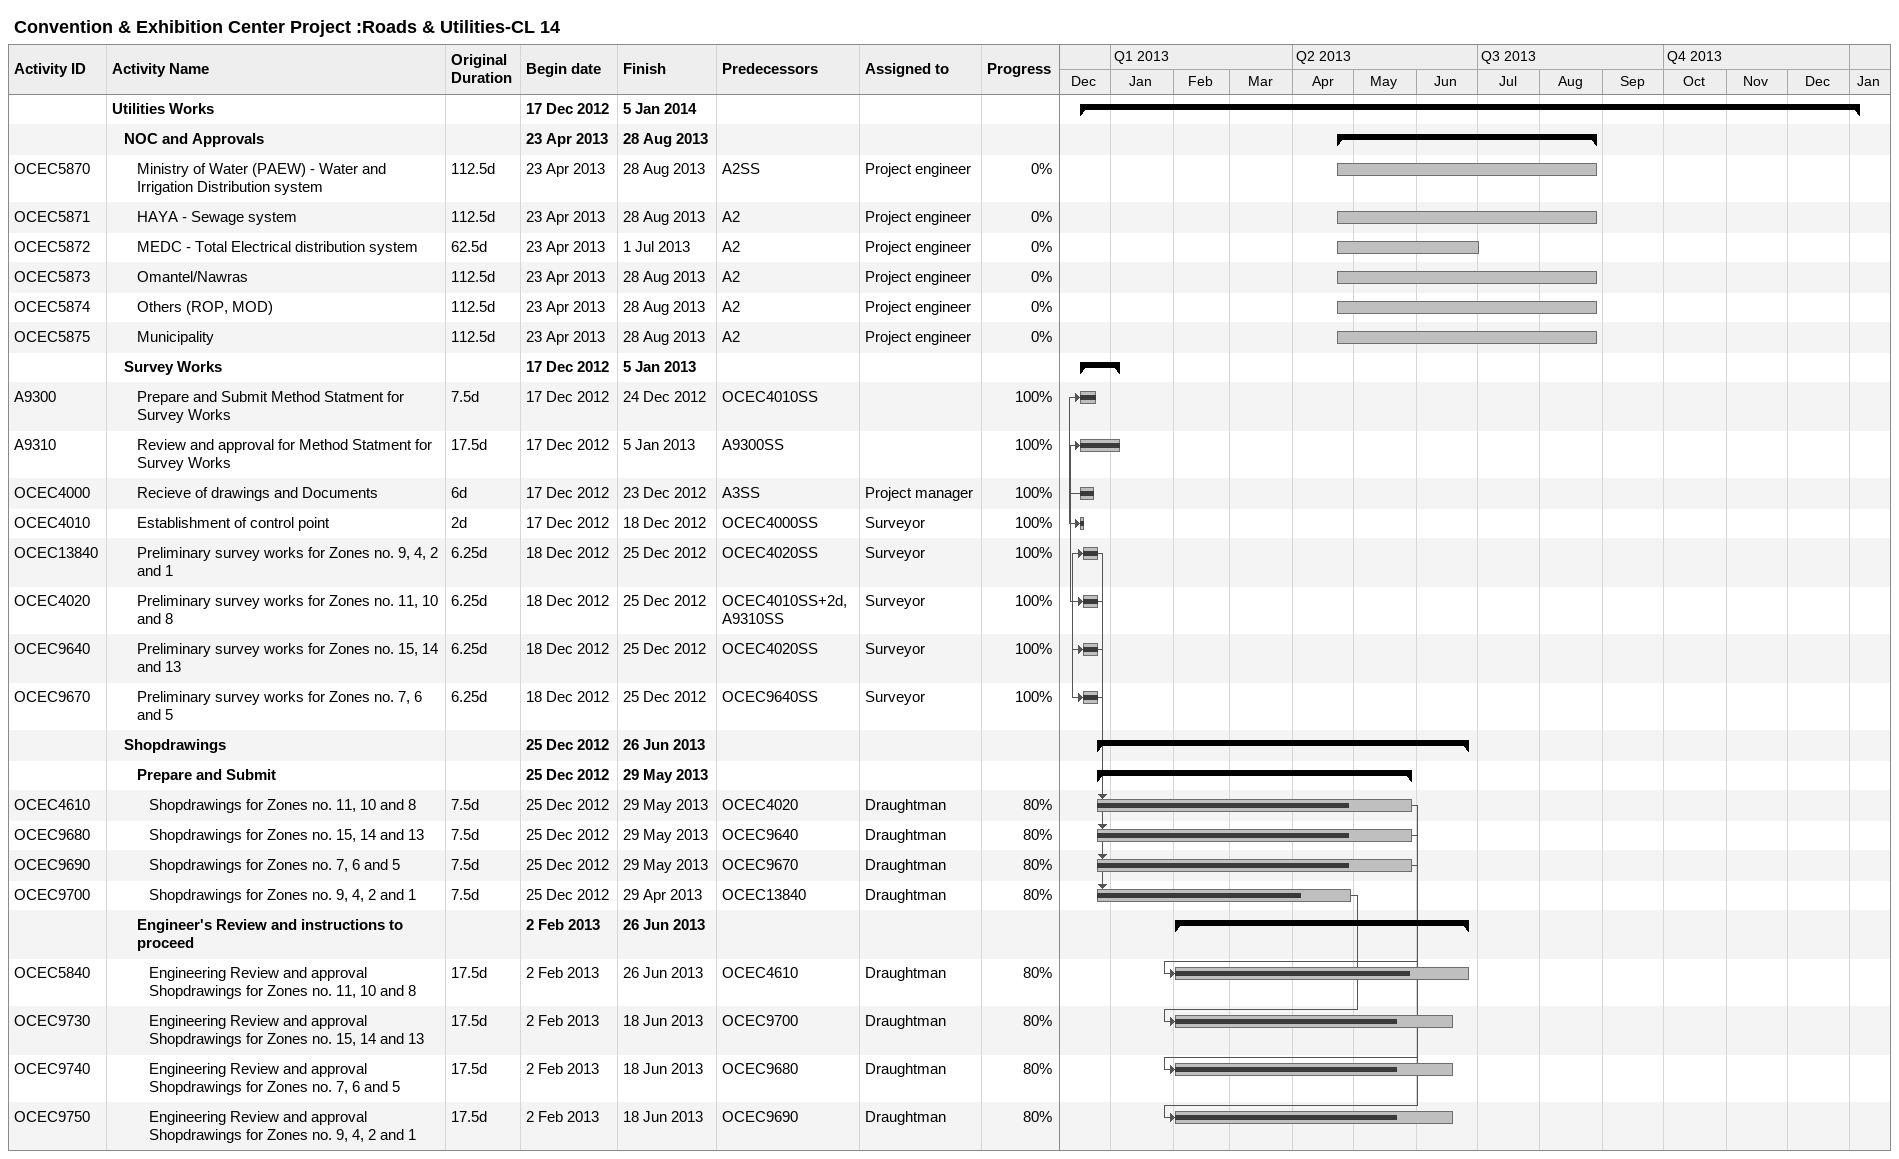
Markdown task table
Convention & Exhibition Center Project :Roads & Utilities-CL 14

| ID | Level | Task | Original duration | Start | Finish | Predecessors | Resources | % complete |
|---|---|---|---|---|---|---|---|---|
|  | 1 | **Utilities Works** |  | 2012-12-17 | 2014-01-05 |  |  |  |
|  | 2 | **NOC and Approvals** |  | 2013-04-23 | 2013-08-28 |  |  |  |
| OCEC5870 | 3 | Ministry of Water (PAEW) - Water and Irrigation Distribution system | 112.5d | 2013-04-23 | 2013-08-28 | A2SS | Project engineer | 0 |
| OCEC5871 | 3 | HAYA - Sewage system | 112.5d | 2013-04-23 | 2013-08-28 | A2 | Project engineer | 0 |
| OCEC5872 | 3 | MEDC - Total Electrical distribution system | 62.5d | 2013-04-23 | 2013-07-01 | A2 | Project engineer | 0 |
| OCEC5873 | 3 | Omantel/Nawras | 112.5d | 2013-04-23 | 2013-08-28 | A2 | Project engineer | 0 |
| OCEC5874 | 3 | Others (ROP, MOD) | 112.5d | 2013-04-23 | 2013-08-28 | A2 | Project engineer | 0 |
| OCEC5875 | 3 | Municipality | 112.5d | 2013-04-23 | 2013-08-28 | A2 | Project engineer | 0 |
|  | 2 | **Survey Works** |  | 2012-12-17 | 2013-01-05 |  |  |  |
| A9300 | 3 | Prepare and Submit Method Statment for Survey Works | 7.5d | 2012-12-17 | 2012-12-24 | OCEC4010SS |  | 100 |
| A9310 | 3 | Review and approval for Method Statment for Survey Works | 17.5d | 2012-12-17 | 2013-01-05 | A9300SS |  | 100 |
| OCEC4000 | 3 | Recieve of drawings and Documents | 6d | 2012-12-17 | 2012-12-23 | A3SS | Project manager | 100 |
| OCEC4010 | 3 | Establishment of control point | 2d | 2012-12-17 | 2012-12-18 | OCEC4000SS | Surveyor | 100 |
| OCEC13840 | 3 | Preliminary survey works for Zones no. 9, 4, 2 and 1 | 6.25d | 2012-12-18 | 2012-12-25 | OCEC4020SS | Surveyor | 100 |
| OCEC4020 | 3 | Preliminary survey works for Zones no. 11, 10 and 8 | 6.25d | 2012-12-18 | 2012-12-25 | OCEC4010SS+2d, A9310SS | Surveyor | 100 |
| OCEC9640 | 3 | Preliminary survey works for Zones no. 15, 14 and 13 | 6.25d | 2012-12-18 | 2012-12-25 | OCEC4020SS | Surveyor | 100 |
| OCEC9670 | 3 | Preliminary survey works for Zones no. 7, 6 and 5 | 6.25d | 2012-12-18 | 2012-12-25 | OCEC9640SS | Surveyor | 100 |
|  | 2 | **Shopdrawings** |  | 2012-12-25 | 2013-06-26 |  |  |  |
|  | 3 | **Prepare and Submit** |  | 2012-12-25 | 2013-05-29 |  |  |  |
| OCEC4610 | 4 | Shopdrawings for Zones no. 11, 10 and 8 | 7.5d | 2012-12-25 | 2013-05-29 | OCEC4020 | Draughtman | 80 |
| OCEC9680 | 4 | Shopdrawings for Zones no. 15, 14 and 13 | 7.5d | 2012-12-25 | 2013-05-29 | OCEC9640 | Draughtman | 80 |
| OCEC9690 | 4 | Shopdrawings for Zones no. 7, 6 and 5 | 7.5d | 2012-12-25 | 2013-05-29 | OCEC9670 | Draughtman | 80 |
| OCEC9700 | 4 | Shopdrawings for Zones no. 9, 4, 2 and 1 | 7.5d | 2012-12-25 | 2013-04-29 | OCEC13840 | Draughtman | 80 |
|  | 3 | **Engineer's Review and instructions to proceed** |  | 2013-02-02 | 2013-06-26 |  |  |  |
| OCEC5840 | 4 | Engineering Review and approval Shopdrawings for Zones no. 11, 10 and 8 | 17.5d | 2013-02-02 | 2013-06-26 | OCEC4610 | Draughtman | 80 |
| OCEC9730 | 4 | Engineering Review and approval Shopdrawings for Zones no. 15, 14 and 13 | 17.5d | 2013-02-02 | 2013-06-18 | OCEC9700 | Draughtman | 80 |
| OCEC9740 | 4 | Engineering Review and approval Shopdrawings for Zones no. 7, 6 and 5 | 17.5d | 2013-02-02 | 2013-06-18 | OCEC9680 | Draughtman | 80 |
| OCEC9750 | 4 | Engineering Review and approval Shopdrawings for Zones no. 9, 4, 2 and 1 | 17.5d | 2013-02-02 | 2013-06-18 | OCEC9690 | Draughtman | 80 |
